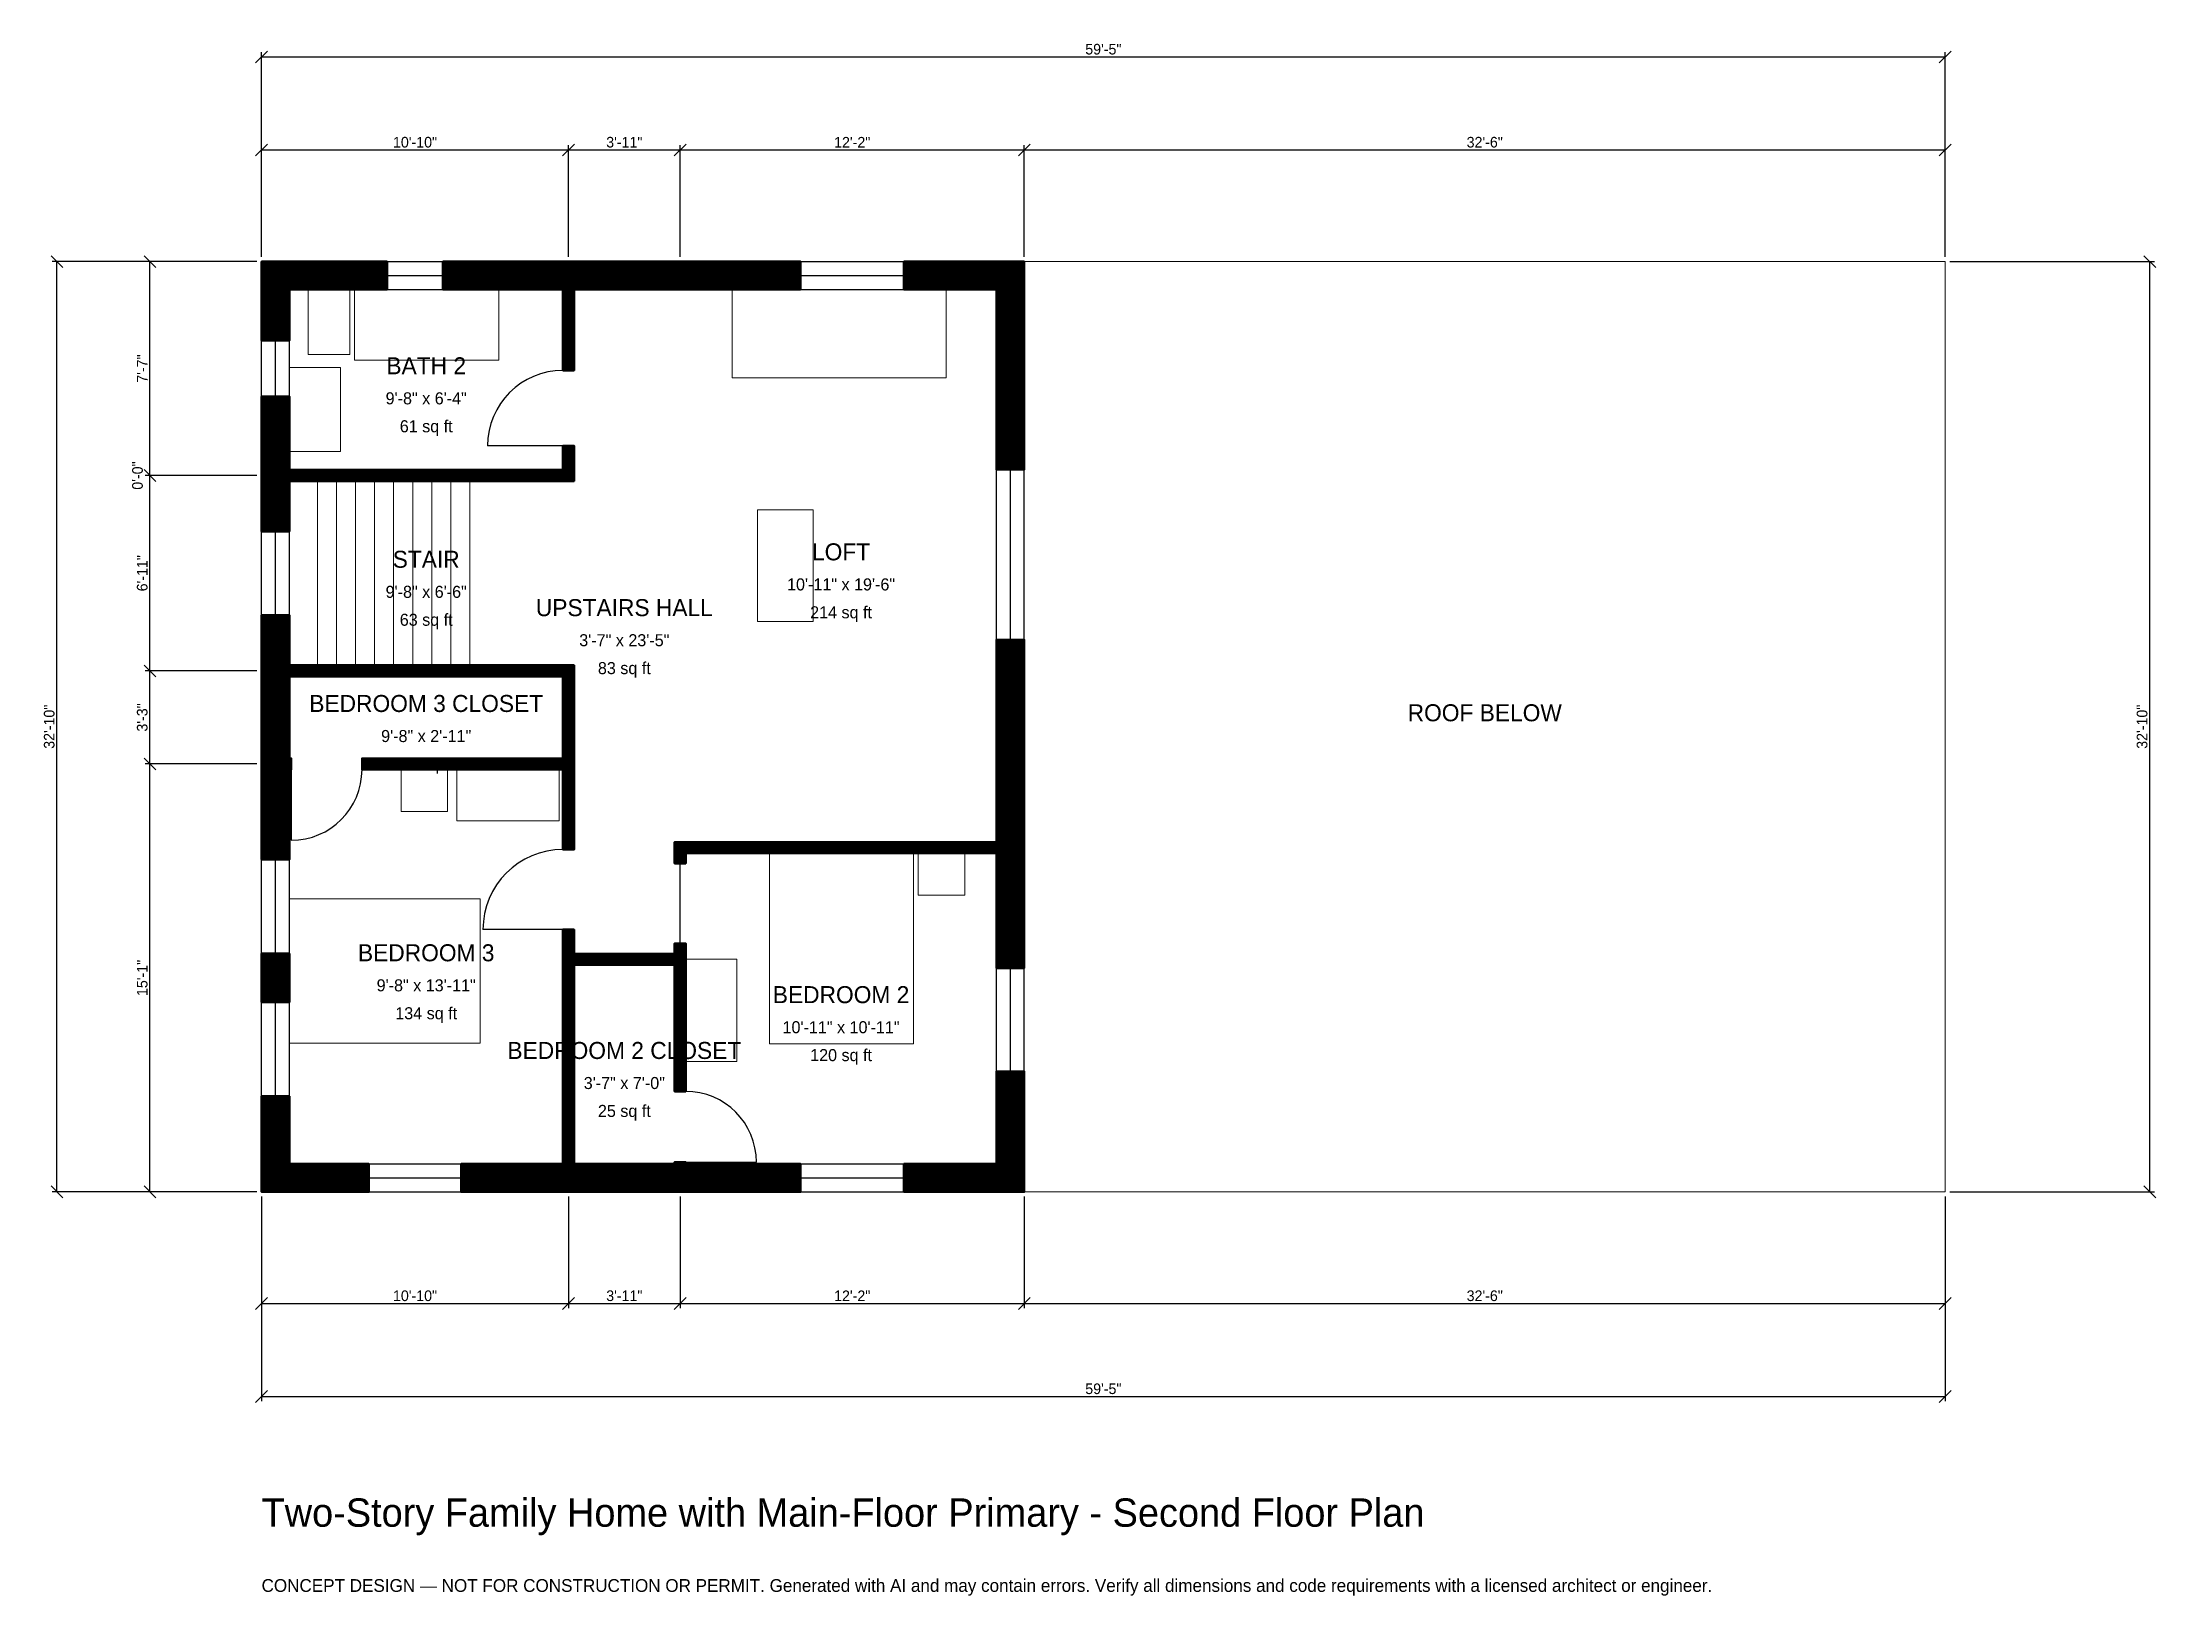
# Model space of a CAD drawing. Header units: inches. Extents: x -93 to 802, y -171 to 487.
import ezdxf
from ezdxf.enums import TextEntityAlignment as Align

# ---------------------------------------------------------------- set-up
doc = ezdxf.new("R2010")
doc.units = ezdxf.units.IN
doc.header["$MEASUREMENT"] = 0
doc.linetypes.add('DASHED', pattern=[0.6, 0.5, -0.1])
for name, color, linetype, lineweight in [('A-ANNO-DIMS', 1, 'Continuous', 13), ('A-ANNO-TEXT', 7, 'Continuous', 18), ('A-AREA-IDEN', 7, 'Continuous', 18), ('A-DOOR', 2, 'Continuous', 25), ('A-FLOR-FIXT', 9, 'Continuous', 13), ('A-FLOR-STRS', 3, 'Continuous', 18), ('A-FURN', 9, 'Continuous', 13), ('A-GLAZ', 4, 'Continuous', 25), ('A-SITE-PAVE', 8, 'Continuous', 13), ('A-WALL', 7, 'Continuous', 50), ('A-WALL-PATT', 8, 'Continuous', 13)]:
    doc.layers.add(name, color=color, linetype=linetype, lineweight=lineweight)
doc.dimstyles.new('PLAN', dxfattribs={"dimtxt": 4.5, "dimasz": 3, "dimexe": 2, "dimexo": 2, "dimgap": 1, "dimtad": 1, "dimdec": 0, "dimlunit": 4, "dimtsz": 2.5, "dimcen": 2.5, "dimclrd": 1, "dimclre": 1, "dimazin": 3, "dimtfac": 1, "dimtmove": 0, "dimatfit": 3})

msp = doc.modelspace()

# ---------------------------------------------------------------- hatches: boundary and pattern name
at = {"layer": 'A-WALL-PATT'}
h = msp.add_hatch(dxfattribs=at)
h.set_pattern_fill('ANSI31', color=8, scale=0.8)
h.paths.add_polyline_path([(0, 0), (0, 11.811), (0, 11.811), (0, 40.4856), (11.811, 40.4856), (11.811, 11.811), (45.4724, 11.811), (45.4724, 0), (11.811, 0), (11.811, 0), (0, 0), (0, 0), (0, 0)])
h.paths.add_polyline_path([(0, 100.853), (11.811, 100.853), (11.811, 80.2493), (0, 80.2493), (0, 100.853)])
h.paths.add_polyline_path([(0, 175.1969), (0, 178.7402), (0, 178.7402), (0, 183.4646), (0, 183.4646), (0, 187.0079), (0, 214.5669), (0, 218.1102), (0, 218.1102), (0, 222.8346), (0, 222.8346), (0, 226.378), (0, 244.0945), (11.811, 244.0945), (11.811, 226.378), (11.811, 222.8346), (127.5591, 222.8346), (132.2835, 222.8346), (132.2835, 218.1102), (132.2835, 183.4646), (132.2835, 178.7402), (132.2835, 144.8819), (127.5591, 144.8819), (127.5591, 178.7402), (42.5197, 178.7402), (42.5197, 183.4646), (127.5591, 183.4646), (127.5591, 218.1102), (11.811, 218.1102), (11.811, 214.5669), (11.811, 187.0079), (11.811, 183.4646), (12.5984, 183.4646), (12.5984, 178.7402), (11.811, 178.7402), (11.811, 175.1969), (11.811, 140.6168), (0, 140.6168), (0, 175.1969)])
h.paths.add_polyline_path([(0, 297.2441), (0, 300.7874), (0, 300.7874), (0, 305.5118), (0, 305.5118), (0, 309.0551), (0, 336.6142), (11.811, 336.6142), (11.811, 309.0551), (11.811, 305.5118), (127.5591, 305.5118), (127.5591, 315.748), (132.2835, 315.748), (132.2835, 305.5118), (132.2835, 300.7874), (132.2835, 300.7874), (11.811, 300.7874), (11.811, 297.2441), (11.811, 279.5276), (0, 279.5276), (0, 297.2441)])
h.paths.add_polyline_path([(0, 381.8898), (0, 381.8898), (0, 393.7008), (0, 393.7008), (0, 393.7008), (11.811, 393.7008), (11.811, 393.7008), (53.1496, 393.7008), (53.1496, 381.8898), (11.811, 381.8898), (11.811, 360.2362), (0, 360.2362), (0, 381.8898)])
h.paths.add_polyline_path([(124.0157, 393.7008), (127.5591, 393.7008), (127.5591, 393.7008), (132.2835, 393.7008), (132.2835, 393.7008), (135.8268, 393.7008), (171.2598, 393.7008), (183.0709, 393.7008), (228.1496, 393.7008), (228.1496, 381.8898), (183.0709, 381.8898), (171.2598, 381.8898), (135.8268, 381.8898), (132.2835, 381.8898), (132.2835, 347.6378), (127.5591, 347.6378), (127.5591, 381.8898), (124.0157, 381.8898), (76.7717, 381.8898), (76.7717, 393.7008), (124.0157, 393.7008)])
h.paths.add_polyline_path([(311.0236, 393.7008), (311.0236, 393.7008), (322.8346, 393.7008), (322.8346, 393.7008), (322.8347, 393.7008), (322.8347, 381.8898), (322.8346, 381.8898), (322.8346, 305.7087), (311.0236, 305.7087), (311.0236, 381.8898), (271.8504, 381.8898), (271.8504, 393.7008), (311.0236, 393.7008)])
h.paths.add_polyline_path([(322.8346, 151.5748), (322.8346, 148.0315), (322.8347, 148.0315), (322.8347, 143.3071), (322.8346, 143.3071), (322.8346, 139.7638), (322.8346, 94.685), (311.0236, 94.685), (311.0236, 139.7638), (311.0236, 143.3071), (179.5276, 143.3071), (179.5276, 138.9764), (174.8031, 138.9764), (174.8031, 143.3071), (174.8031, 148.0315), (179.5276, 148.0315), (311.0236, 148.0315), (311.0236, 151.5748), (311.0236, 233.6614), (322.8346, 233.6614), (322.8346, 151.5748)])
h.paths.add_polyline_path([(322.8346, 11.811), (322.8347, 11.811), (322.8347, 0), (322.8346, 0), (322.8346, 0), (311.0236, 0), (311.0236, 0), (271.8504, 0), (271.8504, 11.811), (311.0236, 11.811), (311.0236, 50.9843), (322.8346, 50.9843), (322.8346, 11.811)])
h.paths.add_polyline_path([(183.0709, 0), (179.5276, 0), (179.5276, 0), (174.8031, 0), (174.8031, 0), (171.2598, 0), (135.8268, 0), (132.2835, 0), (132.2835, 0), (127.5591, 0), (127.5591, 0), (124.0157, 0), (84.4488, 0), (84.4488, 11.811), (124.0157, 11.811), (127.5591, 11.811), (127.5591, 96.063), (127.5591, 100.7874), (127.5591, 111.0236), (132.2835, 111.0236), (132.2835, 100.7874), (174.8031, 100.7874), (174.8031, 105.1181), (179.5276, 105.1181), (179.5276, 100.7874), (179.5276, 96.063), (179.5276, 42.5197), (174.8031, 42.5197), (174.8031, 96.063), (132.2835, 96.063), (132.2835, 11.811), (135.8268, 11.811), (171.2598, 11.811), (174.8031, 11.811), (174.8031, 12.5984), (179.5276, 12.5984), (179.5276, 11.811), (183.0709, 11.811), (228.1496, 11.811), (228.1496, 0), (183.0709, 0)])

# ---------------------------------------------------------------- linework, layer by layer
at = {"layer": 'A-DOOR'}
for p, q in [((127.5591, 315.748), (95.6693, 315.748)), ((12.5984, 178.7402), (12.5984, 148.8189)), ((177.1654, 105.1181), (177.1654, 138.9764)), ((127.5591, 111.0236), (93.7008, 111.0236)), ((179.5276, 12.5984), (209.4488, 12.5984))]:
    msp.add_line(p, q, dxfattribs=at)
for centre, radius, start, end in [((127.5591, 315.748), 31.8898, 90, 180), ((12.5984, 178.7402), 29.9213, 270, 360), ((127.5591, 111.0236), 33.8583, 90, 180), ((179.5276, 12.5984), 29.9213, 0, 90)]:
    msp.add_arc(centre, radius, start, end, dxfattribs=at)
at = {"layer": 'A-FLOR-FIXT'}
for points in [[(19.685, 354.3307), (37.4016, 354.3307), (37.4016, 381.8898), (19.685, 381.8898)], [(39.3701, 351.9685), (100.3937, 351.9685), (100.3937, 381.8898), (39.3701, 381.8898)], [(11.811, 313.3858), (33.4646, 313.3858), (33.4646, 348.8189), (11.811, 348.8189)]]:
    msp.add_lwpolyline(points, close=True, dxfattribs=at)
at = {"layer": 'A-FLOR-STRS'}
for p, q in [((23.622, 222.8346), (23.622, 300.7874)), ((31.6929, 222.8346), (31.6929, 300.7874)), ((39.7638, 222.8346), (39.7638, 300.7874)), ((47.8346, 222.8346), (47.8346, 300.7874)), ((55.9055, 222.8346), (55.9055, 300.7874)), ((63.9764, 222.8346), (63.9764, 300.7874)), ((72.0472, 222.8346), (72.0472, 300.7874)), ((80.1181, 222.8346), (80.1181, 300.7874)), ((88.189, 222.8346), (88.189, 300.7874))]:
    msp.add_line(p, q, dxfattribs=at)
at = {"layer": 'A-FURN'}
for points in [[(199.2126, 344.4882), (289.7638, 344.4882), (289.7638, 381.8898), (199.2126, 381.8898)], [(209.8425, 241.3386), (233.4646, 241.3386), (233.4646, 288.5827), (209.8425, 288.5827)], [(59.0551, 161.0236), (78.7402, 161.0236), (78.7402, 178.7402), (59.0551, 178.7402)], [(82.6772, 157.0866), (125.9843, 157.0866), (125.9843, 178.7402), (82.6772, 178.7402)], [(214.9606, 62.5984), (275.9843, 62.5984), (275.9843, 143.3071), (214.9606, 143.3071)], [(277.9528, 125.5906), (297.6378, 125.5906), (297.6378, 143.3071), (277.9528, 143.3071)], [(11.811, 62.9921), (92.5197, 62.9921), (92.5197, 124.0157), (11.811, 124.0157)], [(179.5276, 55.1181), (201.1811, 55.1181), (201.1811, 98.4252), (179.5276, 98.4252)]]:
    msp.add_lwpolyline(points, close=True, dxfattribs=at)
at = {"layer": 'A-GLAZ'}
for p, q in [((53.1496, 393.7008), (76.7717, 393.7008)), ((228.1496, 393.7008), (271.8504, 393.7008)), ((53.1496, 387.7953), (76.7717, 387.7953)), ((228.1496, 387.7953), (271.8504, 387.7953)), ((53.1496, 381.8898), (76.7717, 381.8898)), ((228.1496, 381.8898), (271.8504, 381.8898)), ((0, 336.6142), (0, 360.2362)), ((5.9055, 336.6142), (5.9055, 360.2362)), ((11.811, 336.6142), (11.811, 360.2362)), ((311.0236, 233.6614), (311.0236, 305.7087)), ((316.9291, 233.6614), (316.9291, 305.7087)), ((322.8346, 233.6614), (322.8346, 305.7087)), ((0, 244.0945), (0, 279.5276)), ((5.9055, 244.0945), (5.9055, 279.5276)), ((11.811, 244.0945), (11.811, 279.5276)), ((0, 100.853), (0, 140.6168)), ((5.9055, 100.853), (5.9055, 140.6168)), ((11.811, 100.853), (11.811, 140.6168)), ((311.0236, 50.9843), (311.0236, 94.685)), ((316.9291, 50.9843), (316.9291, 94.685)), ((322.8346, 50.9843), (322.8346, 94.685)), ((0, 40.4856), (0, 80.2493)), ((5.9055, 40.4856), (5.9055, 80.2493)), ((11.811, 40.4856), (11.811, 80.2493)), ((45.4724, 11.811), (84.4488, 11.811)), ((228.1496, 11.811), (271.8504, 11.811)), ((45.4724, 5.9055), (84.4488, 5.9055)), ((45.4724, 0), (84.4488, 0)), ((228.1496, 5.9055), (271.8504, 5.9055)), ((228.1496, 0), (271.8504, 0))]:
    msp.add_line(p, q, dxfattribs=at)
at = {"layer": 'A-SITE-PAVE', "linetype": 'DASHED'}
msp.add_lwpolyline([(322.8346, 0), (712.5984, 0), (712.5984, 393.7008), (322.8346, 393.7008)], close=True, dxfattribs=at)
at = {"layer": 'A-WALL'}
for points in [[(0, 381.8898), (0, 381.8898), (0, 393.7008), (0, 393.7008), (0, 393.7008), (11.811, 393.7008), (11.811, 393.7008), (53.1496, 393.7008), (53.1496, 381.8898), (11.811, 381.8898), (11.811, 360.2362), (0, 360.2362), (0, 381.8898)], [(124.0157, 393.7008), (127.5591, 393.7008), (127.5591, 393.7008), (132.2835, 393.7008), (132.2835, 393.7008), (135.8268, 393.7008), (171.2598, 393.7008), (183.0709, 393.7008), (228.1496, 393.7008), (228.1496, 381.8898), (183.0709, 381.8898), (171.2598, 381.8898), (135.8268, 381.8898), (132.2835, 381.8898), (132.2835, 347.6378), (127.5591, 347.6378), (127.5591, 381.8898), (124.0157, 381.8898), (76.7717, 381.8898), (76.7717, 393.7008), (124.0157, 393.7008)], [(311.0236, 393.7008), (311.0236, 393.7008), (322.8346, 393.7008), (322.8346, 393.7008), (322.8347, 393.7008), (322.8347, 381.8898), (322.8346, 381.8898), (322.8346, 305.7087), (311.0236, 305.7087), (311.0236, 381.8898), (271.8504, 381.8898), (271.8504, 393.7008), (311.0236, 393.7008)], [(0, 297.2441), (0, 300.7874), (0, 300.7874), (0, 305.5118), (0, 305.5118), (0, 309.0551), (0, 336.6142), (11.811, 336.6142), (11.811, 309.0551), (11.811, 305.5118), (127.5591, 305.5118), (127.5591, 315.748), (132.2835, 315.748), (132.2835, 305.5118), (132.2835, 300.7874), (132.2835, 300.7874), (11.811, 300.7874), (11.811, 297.2441), (11.811, 279.5276), (0, 279.5276), (0, 297.2441)], [(0, 175.1969), (0, 178.7402), (0, 178.7402), (0, 183.4646), (0, 183.4646), (0, 187.0079), (0, 214.5669), (0, 218.1102), (0, 218.1102), (0, 222.8346), (0, 222.8346), (0, 226.378), (0, 244.0945), (11.811, 244.0945), (11.811, 226.378), (11.811, 222.8346), (127.5591, 222.8346), (132.2835, 222.8346), (132.2835, 218.1102), (132.2835, 183.4646), (132.2835, 178.7402), (132.2835, 144.8819), (127.5591, 144.8819), (127.5591, 178.7402), (42.5197, 178.7402), (42.5197, 183.4646), (127.5591, 183.4646), (127.5591, 218.1102), (11.811, 218.1102), (11.811, 214.5669), (11.811, 187.0079), (11.811, 183.4646), (12.5984, 183.4646), (12.5984, 178.7402), (11.811, 178.7402), (11.811, 175.1969), (11.811, 140.6168), (0, 140.6168), (0, 175.1969)], [(322.8346, 151.5748), (322.8346, 148.0315), (322.8347, 148.0315), (322.8347, 143.3071), (322.8346, 143.3071), (322.8346, 139.7638), (322.8346, 94.685), (311.0236, 94.685), (311.0236, 139.7638), (311.0236, 143.3071), (179.5276, 143.3071), (179.5276, 138.9764), (174.8031, 138.9764), (174.8031, 143.3071), (174.8031, 148.0315), (179.5276, 148.0315), (311.0236, 148.0315), (311.0236, 151.5748), (311.0236, 233.6614), (322.8346, 233.6614), (322.8346, 151.5748)], [(183.0709, 0), (179.5276, 0), (179.5276, 0), (174.8031, 0), (174.8031, 0), (171.2598, 0), (135.8268, 0), (132.2835, 0), (132.2835, 0), (127.5591, 0), (127.5591, 0), (124.0157, 0), (84.4488, 0), (84.4488, 11.811), (124.0157, 11.811), (127.5591, 11.811), (127.5591, 96.063), (127.5591, 100.7874), (127.5591, 111.0236), (132.2835, 111.0236), (132.2835, 100.7874), (174.8031, 100.7874), (174.8031, 105.1181), (179.5276, 105.1181), (179.5276, 100.7874), (179.5276, 96.063), (179.5276, 42.5197), (174.8031, 42.5197), (174.8031, 96.063), (132.2835, 96.063), (132.2835, 11.811), (135.8268, 11.811), (171.2598, 11.811), (174.8031, 11.811), (174.8031, 12.5984), (179.5276, 12.5984), (179.5276, 11.811), (183.0709, 11.811), (228.1496, 11.811), (228.1496, 0), (183.0709, 0)], [(0, 100.853), (11.811, 100.853), (11.811, 80.2493), (0, 80.2493), (0, 100.853)], [(322.8346, 11.811), (322.8347, 11.811), (322.8347, 0), (322.8346, 0), (322.8346, 0), (311.0236, 0), (311.0236, 0), (271.8504, 0), (271.8504, 11.811), (311.0236, 11.811), (311.0236, 50.9843), (322.8346, 50.9843), (322.8346, 11.811)], [(0, 0), (0, 11.811), (0, 11.811), (0, 40.4856), (11.811, 40.4856), (11.811, 11.811), (45.4724, 11.811), (45.4724, 0), (11.811, 0), (11.811, 0), (0, 0), (0, 0), (0, 0)]]:
    msp.add_lwpolyline(points, close=True, dxfattribs=at)

# ---------------------------------------------------------------- texts
at = {"layer": 'A-ANNO-TEXT'}
for s, height, p in [('Two-Story Family Home with Main-Floor Primary - Second Floor Plan', 12, (0, -141.7323)), ('CONCEPT DESIGN — NOT FOR CONSTRUCTION OR PERMIT. Generated with AI and may contain errors. Verify all dimensions and code requirements with a licensed architect or engineer.', 5.4, (0, -169.2913))]:
    msp.add_text(s, height=height, dxfattribs=at).set_placement(p)
at = {"layer": 'A-AREA-IDEN'}
for s, height, p in [('BATH 2', 7.2, (69.685, 349.6063)), ('9\'-8" x 6\'-4"', 5.1, (69.685, 335.8268)), ('61 sq ft', 5.1, (69.685, 324.0157)), ('STAIR', 7.2, (69.685, 267.7165)), ('LOFT', 7.2, (245.2756, 270.8661)), ('10\'-11" x 19\'-6"', 5.1, (245.2756, 257.0866)), ('9\'-8" x 6\'-6"', 5.1, (69.685, 253.937)), ('UPSTAIRS HALL', 7.2, (153.5433, 247.2441)), ('63 sq ft', 5.1, (69.685, 242.126)), ('214 sq ft', 5.1, (245.2756, 245.2756)), ('3\'-7" x 23\'-5"', 5.1, (153.5433, 233.4646)), ('83 sq ft', 5.1, (153.5433, 221.6535)), ('BEDROOM 3 CLOSET', 7.2, (69.685, 206.6929)), ('ROOF BELOW', 7.2, (517.7165, 202.7559)), ('9\'-8" x 2\'-11"', 5.1, (69.685, 192.9134)), ('28 sq ft', 5.1, (69.685, 181.1024)), ('BEDROOM 3', 7.2, (69.685, 101.1811)), ('9\'-8" x 13\'-11"', 5.1, (69.685, 87.4016)), ('BEDROOM 2', 7.2, (245.2756, 83.4646)), ('134 sq ft', 5.1, (69.685, 75.5906)), ('10\'-11" x 10\'-11"', 5.1, (245.2756, 69.685)), ('BEDROOM 2 CLOSET', 7.2, (153.5433, 59.8425)), ('120 sq ft', 5.1, (245.2756, 57.874)), ('3\'-7" x 7\'-0"', 5.1, (153.5433, 46.063)), ('25 sq ft', 5.1, (153.5433, 34.252))]:
    msp.add_text(s, height=height, dxfattribs=at).set_placement(p, align=Align.MIDDLE_CENTER)

# ---------------------------------------------------------------- dimensions: what is measured, and where the dimension line sits
at = {"layer": 'A-ANNO-DIMS'}
for base, p1, p2, text in [((0, 480.315), (0, 393.7008), (712.5984, 393.7008), '59\'-5"'), ((0, 440.9449), (0, 393.7008), (129.9213, 393.7008), '10\'-10"'), ((129.9213, 440.9449), (129.9213, 393.7008), (177.1654, 393.7008), '3\'-11"'), ((177.1654, 440.9449), (177.1654, 393.7008), (322.8346, 393.7008), '12\'-2"'), ((322.8346, 440.9449), (322.8346, 393.7008), (712.5984, 393.7008), '32\'-6"'), ((0, -47.2441), (0, 0), (129.9213, 0), '10\'-10"'), ((0, -86.6142), (0, 0), (712.5984, 0), '59\'-5"'), ((129.9213, -47.2441), (129.9213, 0), (177.1654, 0), '3\'-11"'), ((177.1654, -47.2441), (177.1654, 0), (322.8346, 0), '12\'-2"'), ((322.8346, -47.2441), (322.8346, 0), (712.5984, 0), '32\'-6"')]:
    msp.add_linear_dim(base=base, p1=p1, p2=p2, text=text, dimstyle='PLAN', dxfattribs=at).render()
for base, p1, p2, text in [((-86.6142, 0), (0, 0), (0, 393.7008), '32\'-10"'), ((-47.2441, 303.1496), (0, 303.1496), (0, 393.7008), '7\'-7"'), ((799.2126, 0), (712.5984, 0), (712.5984, 393.7008), '32\'-10"'), ((-47.2441, 303.1496), (0, 303.1496), (0, 303.1496), '0\'-0"'), ((-47.2441, 220.4724), (0, 220.4724), (0, 303.1496), '6\'-11"'), ((-47.2441, 181.1024), (0, 181.1024), (0, 220.4724), '3\'-3"'), ((-47.2441, 0), (0, 0), (0, 181.1024), '15\'-1"')]:
    msp.add_linear_dim(base=base, p1=p1, p2=p2, angle=90, text=text, dimstyle='PLAN', dxfattribs=at).render()

doc.saveas('drawing.dxf')
